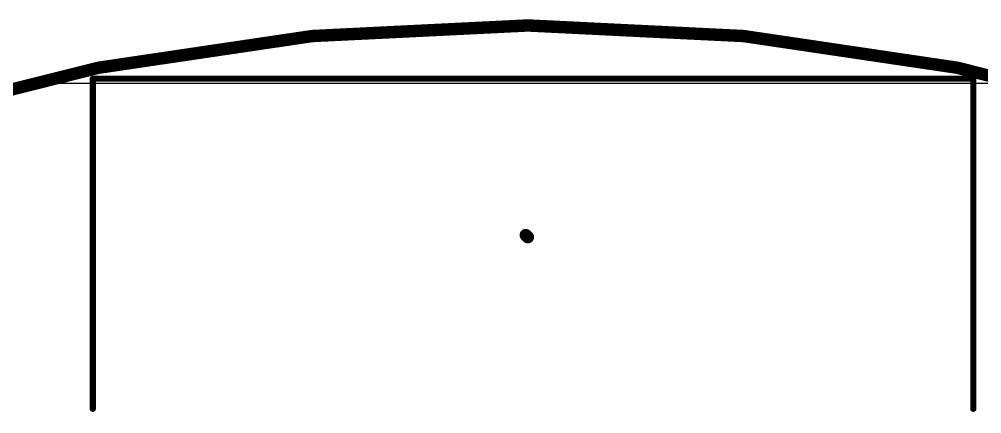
# Model space of a CAD drawing. Header units: millimetres. Extents: x -0.71 to 2.98, y -0.65 to 2.9.
# Drawn here: x 0.792 to 1.567, y 2.586 to 2.904 of the extents above; entities that cross this region are included whole.
import ezdxf

# ---------------------------------------------------------------- set-up
doc = ezdxf.new("R2010")
doc.units = ezdxf.units.MM
doc.header["$MEASUREMENT"] = 0
for name, color, linetype in [('BottomLayer', 5, 'Continuous'), ('Mechanical2', 216, 'Continuous'), ('TopLayer', 1, 'Continuous'), ('TopOverlay', 2, 'Continuous')]:
    doc.layers.add(name, color=color, linetype=linetype)

# ---------------------------------------------------------------- blocks, each defined once
blk = doc.blocks.new('ESP32_WROVER_E_N8R8_253')
at = {"layer": 'TopOverlay', "const_width": 0.005}
for points in [[(-0.35197, 0.47717), (-0.35197, 0.74291)], [(-0.35197, 0.74291), (0.35669, 0.74291)], [(0.35669, 0.47717), (0.35669, 0.74291)]]:
    blk.add_lwpolyline(points, dxfattribs=at)
at = {"layer": 'TopOverlay', "const_width": 0.0025}
for points in [[(-0.35322, 0.74291, 1), (-0.35072, 0.74291, 1)], [(-0.35322, 0.74291, 1), (-0.35072, 0.74291, 1)], [(0.35544, 0.74291, 1), (0.35794, 0.74291, 1)], [(0.35544, 0.74291, 1), (0.35794, 0.74291, 1)], [(-0.35322, 0.47717, 1), (-0.35072, 0.47717, 1)], [(0.35544, 0.47717, 1), (0.35794, 0.47717, 1)]]:
    blk.add_lwpolyline(points, format="xyb", close=True, dxfattribs=at)

msp = doc.modelspace()

# ---------------------------------------------------------------- linework, layer by layer
at = {"layer": 'BottomLayer'}
for p, q in [((0.835, 2.852), (0.187, 2.852)), ((2.222, 2.852), (0.835, 2.852))]:
    msp.add_line(p, q, dxfattribs=at)
at = {"layer": 'Mechanical2'}
for points, const_width in [([(2.97335, 1.12706, 1), (-0.56996, 1.12706, 1)], 0.01), ([(1.1975, 2.73, 1), (1.2025, 2.73, 1)], 0.005), ([(1.19919, 2.72831, 1), (1.20419, 2.72831, 1)], 0.005)]:
    msp.add_lwpolyline(points, format="xyb", close=True, dxfattribs=dict(at, const_width=const_width))
at = {"layer": 'Mechanical2', "const_width": 0.01}
msp.add_lwpolyline([(1.2, 2.73), (1.20169, 2.72831)], dxfattribs=at)
at = {"layer": 'TopLayer'}
for p, q in [((0.835, 2.852), (0.188, 2.852)), ((2.222, 2.852), (0.835, 2.852))]:
    msp.add_line(p, q, dxfattribs=at)

# ---------------------------------------------------------------- block references
msp.add_blockref('ESP32_WROVER_E_N8R8_253', (1.20349, 2.113))

doc.saveas('drawing.dxf')
